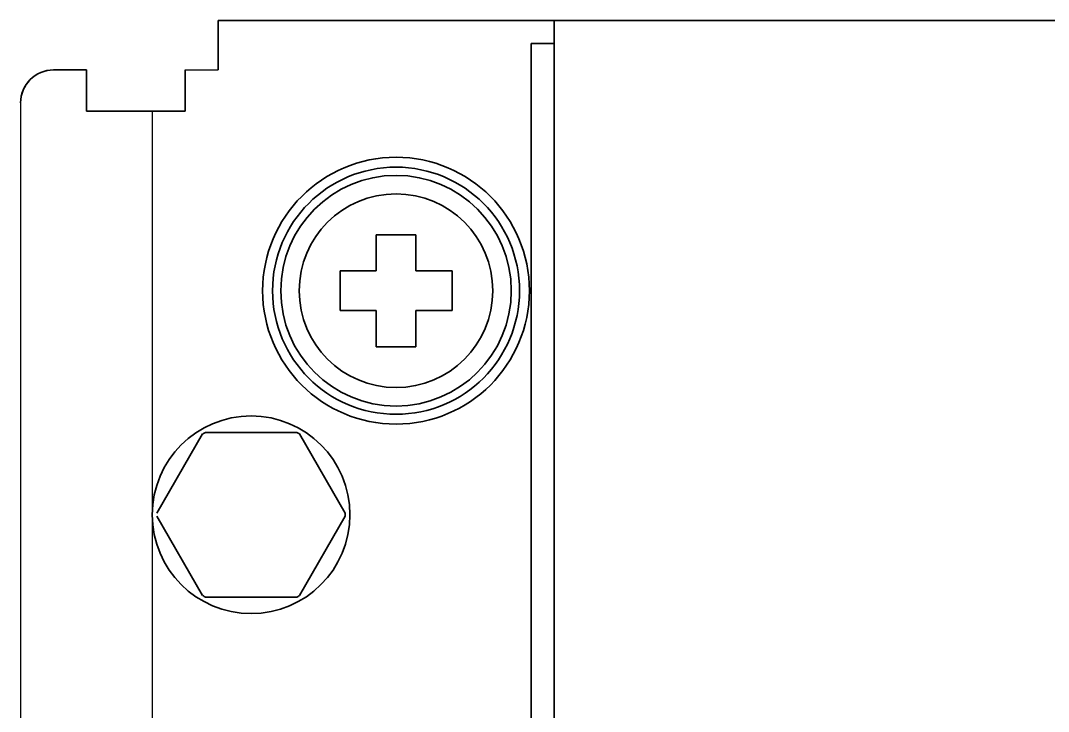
# Model space of a CAD drawing. Header units: millimetres. Extents: x 0 to 840, y -1485 to 297.
# Drawn here: x 85.778 to 88.899, y -1007.487 to -1005.39 of the extents above; entities that cross this region are included whole.
import ezdxf

# ---------------------------------------------------------------- set-up
doc = ezdxf.new("R2010")
doc.units = ezdxf.units.MM

# ---------------------------------------------------------------- blocks, each defined once
blk = doc.blocks.new('XT2_3P ABB')
for p, q in [((4.25, 13), (1.5992, 13)), ((4.225, 12.6), (-4.225, 12.6)), ((4.35, 12.5), (4.35, 12.4))]:
    blk.add_line(p, q)
at = {"lineweight": 35, "ltscale": 0.025}
for p, q in [((4.35, 12.8), (4.35, 12.9)), ((4.35, 12.8), (4.25, 12.8)), ((4.4, 12.4), (4.5, 12.4)), ((4.33, 11.45), (4.43, 11.45)), ((4.4, 11.38), (4.5, 11.38))]:
    blk.add_line(p, q, dxfattribs=at)
at = {"lineweight": 35, "ltscale": 0.075}
blk.add_line((4.225, 12.5), (4.225, 12.8), dxfattribs=at)
at = {"lineweight": 35, "ltscale": 0.03125}
for p, q in [((4.225, 12.8), (4.35, 12.8)), ((4.225, 12.5), (4.35, 12.5))]:
    blk.add_line(p, q, dxfattribs=at)
at = {"lineweight": 35, "ltscale": 0.00625}
blk.add_line((4.225, 12.8), (4.25, 12.8), dxfattribs=at)
at = {"lineweight": 35, "ltscale": 0.069455}
for p, q in [((2.7547, 12.4471), (2.9953, 12.586)), ((3.0047, 12.586), (3.2453, 12.4471)), ((2.75, 12.1611), (2.75, 12.4389)), ((3.25, 12.4389), (3.25, 12.1611)), ((2.9953, 12.014), (2.7547, 12.1529)), ((3.2453, 12.1529), (3.0047, 12.014))]:
    blk.add_line(p, q, dxfattribs=at)
at = {"lineweight": 35, "ltscale": 0.0125}
for p, q in [((4.4, 12.4), (4.35, 12.4)), ((4.2, 11.38), (4.25, 11.38))]:
    blk.add_line(p, q, dxfattribs=at)
at = {"color": 7, "lineweight": 35}
blk.add_line((4.5, 0.6), (4.5, 12.4), dxfattribs=at)
blk.add_line((4.5, 0.6), (4.5, 12.4), dxfattribs=at)
at = {"lineweight": 35, "ltscale": 0.03}
for p, q in [((3.62, 12.03), (3.74, 12.03)), ((3.51, 11.8), (3.51, 11.92)), ((3.85, 11.92), (3.85, 11.8)), ((3.74, 11.69), (3.62, 11.69))]:
    blk.add_line(p, q, dxfattribs=at)
at = {"lineweight": 35, "ltscale": 0.015043}
for p, q in [((3.62, 11.9698), (3.62, 12.03)), ((3.74, 11.69), (3.74, 11.7502))]:
    blk.add_line(p, q, dxfattribs=at)
at = {"lineweight": 35, "ltscale": 0.0275}
for p, q in [((3.74, 12.03), (3.74, 11.92)), ((3.51, 11.92), (3.62, 11.92)), ((3.74, 11.92), (3.85, 11.92)), ((3.62, 11.8), (3.51, 11.8)), ((3.62, 11.69), (3.62, 11.8)), ((3.74, 11.8), (3.85, 11.8))]:
    blk.add_line(p, q, dxfattribs=at)
at = {"lineweight": 35, "ltscale": 0.012457}
for p, q in [((3.62, 11.9698), (3.62, 11.92)), ((3.74, 11.7502), (3.74, 11.8))]:
    blk.add_line(p, q, dxfattribs=at)
at = {"lineweight": 35}
for p, q in [((4.33, 11.45), (-4.33, 11.45)), ((3.95, 11.38), (-3.95, 11.38))]:
    blk.add_line(p, q, dxfattribs=at)
at = {"lineweight": 35, "ltscale": 0.0175}
blk.add_line((4.43, 11.38), (4.43, 11.45), dxfattribs=at)
at = {"lineweight": 35, "ltscale": 0.062048}
blk.add_line((4.1982, 11.38), (3.95, 11.38), dxfattribs=at)
at = {"lineweight": 35, "ltscale": 0.000452}
blk.add_line((4.2, 11.38), (4.1982, 11.38), dxfattribs=at)
at = {"lineweight": 35, "ltscale": 0.0375}
blk.add_line((4.4, 11.38), (4.25, 11.38), dxfattribs=at)
at = {"lineweight": 35}
for centre, radius in [((3, 12.3), 0.3), ((3.68, 11.86), 0.405), ((3.68, 11.86), 0.375), ((3.68, 11.86), 0.35), ((3.68, 11.86), 0.2939)]:
    blk.add_circle(centre, radius, dxfattribs=at)
for centre, radius, start, end in [((4.25, 12.9), 0.1, 0, 90), ((4.25, 12.9), 0.1, 360, 90), ((3, 12.3), 0.286, 149.0583, 150.9417), ((3, 12.3), 0.286, 29.0583, 30.9417), ((3, 12.3), 0.286, 209.0583, 210.9417), ((3, 12.3), 0.286, 329.0583, 330.9417), ((3, 12.3), 0.286, 269.0583, 270.9417)]:
    blk.add_arc(centre, radius, start, end, dxfattribs=at)

msp = doc.modelspace()

# ---------------------------------------------------------------- block references
at = {"rotation": 90}
msp.add_blockref('XT2_3P ABB', (98.7781, -1009.8901), dxfattribs=at)

doc.saveas('drawing.dxf')
